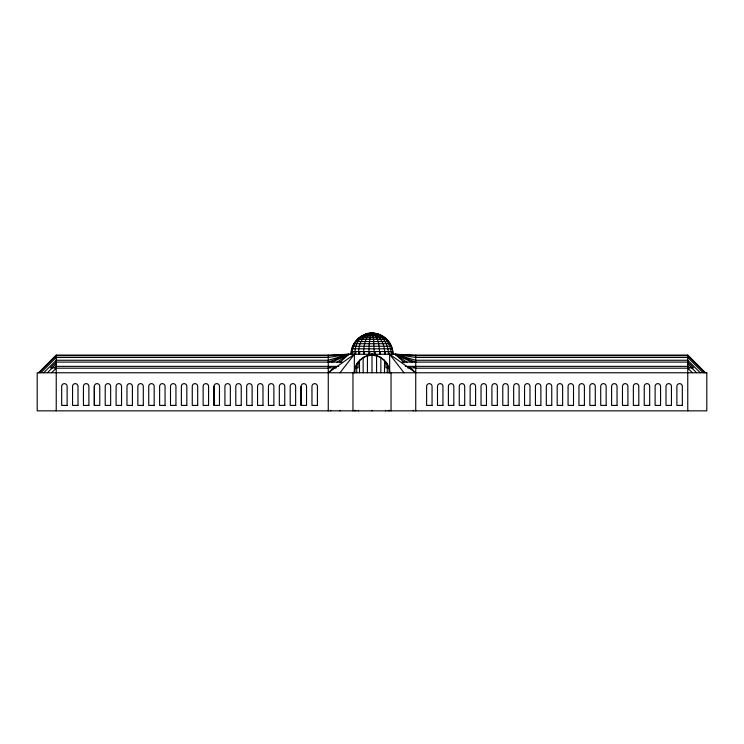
<?xml version="1.0" encoding="UTF-8"?>
<svg xmlns="http://www.w3.org/2000/svg" width="744" height="744" viewBox="0 0 744 744"><rect width="100%" height="100%" fill="white"/><g stroke="black" fill="none" stroke-linecap="round" stroke-linejoin="round"><path stroke-width="1.12" d="M94.321 405.406L94.33 386.359A2.716 2.716 0 0 1 97.055 383.634A2.716 2.716 0 0 1 99.77 386.359L99.77 405.406L94.321 405.406L94.321 386.359M214.021 405.406L214.03 386.359A2.716 2.716 0 0 1 216.746 383.634A2.716 2.716 0 0 1 219.471 386.359L219.471 405.406L214.021 405.406L214.03 386.359M301.078 405.406L301.088 386.359A2.716 2.716 0 0 1 303.812 383.644A2.716 2.716 0 0 1 306.528 386.359L306.528 405.406L301.078 405.406L301.088 386.359M334.288 367.369L328.262 372.763L354.367 354.265L354.321 372.763C354.172 362.858 362.83 355.79 372 354.265C381.17 355.79 389.828 362.858 389.679 372.763L389.633 354.265L415.738 372.763L409.712 367.369M369.712 354.265L369.749 351.54M364.355 354.265L364.486 351.54M355.678 354.265L355.818 351.54M363.481 354.265C363.844 347.225 364.281 338.976 369.796 333.87C381.57 330.978 393.232 342.575 392.99 354.265M359.519 354.265L359.733 351.54M354.962 354.265C354.023 325.9 392.404 327.751 392.869 354.265M352.675 354.265L353.009 351.54M352.312 354.265C351.224 338.455 371.665 326.318 383.885 337.655M351.131 354.265L351.838 348.806L355.028 342.249M351.01 354.265C350.815 340.808 364.393 330.476 377.431 333.87M358.599 354.265C357.799 325.295 389.93 328.151 391.325 354.265M355.586 341.524C360.096 335.098 368.792 331.833 376.408 333.87M339.962 372.763L354.367 354.265M371.405 333.87L372 333.154C382.463 333.6 388.675 344.667 388.322 354.265M38.558 372.763L56.237 355.083L328.262 355.083L348.917 354.265L395.083 354.265L415.738 355.083L687.763 355.083L705.442 372.763M39.162 372.763L56.237 355.688L328.262 355.688L348.917 354.265L339.45 362.747M40.929 372.763L56.237 357.455L328.262 357.455L348.917 354.265L336.707 362.495M43.738 372.763L56.237 360.263L328.262 360.263L348.917 354.265L331.359 362.477M47.402 372.763L56.237 363.928M54.731 367.871L56.237 366.364L338.715 366.364M51.661 372.763L56.237 368.187L328.262 368.187L330.141 366.922M374.567 333.693L372 333.154L370.391 335.981L369.21 343.709L368.829 354.265M358.599 362.719L356.692 363.928L356.692 372.763M370.084 355.474L372 354.265L380.844 357.455L380.844 372.763M361.584 359.268L359.501 360.263L359.501 372.763M368.875 355.772L372 354.265L375.125 355.772M362.337 335.981C374.995 326.523 386.024 342.249 384.481 354.265M328.262 362.096L348.917 354.265M369.852 333.628L372 333.154L373.981 333.87C379.059 339.236 379.273 347.299 379.645 354.265M367.741 333.87L372 333.154L372.837 333.87M364.039 334.921L379.961 334.921M361.5 335.981L382.5 335.981M359.333 337.655L384.667 337.655M357.157 339.338L386.843 339.338M355.483 341.524L388.517 341.524M353.819 343.709L390.182 343.709M352.768 346.258L391.232 346.258M351.726 348.806L392.274 348.806M351.363 351.54L392.637 351.54M342.203 362.096L56.237 362.096L50.471 367.871L56.237 367.871M401.797 362.096L687.763 362.096L693.529 367.871L687.763 367.871M405.285 366.364L687.763 366.364L689.269 367.871M328.253 367.871L336.39 367.871M407.61 367.871L415.747 367.871M404.55 362.747L395.083 354.265L415.738 355.688L687.763 355.688L704.838 372.763M407.293 362.495L395.083 354.265L415.738 357.455L687.763 357.455L703.071 372.763M412.641 362.477L395.083 354.265L415.738 360.263L687.763 360.263L700.262 372.763M395.083 354.265L415.738 362.096M382.416 359.268L384.499 360.263L384.499 372.763M373.99 355.39L372 354.265L363.156 357.455L363.156 372.763M373.916 355.474L372 354.265L372 372.763M385.401 362.719L387.308 363.928L387.308 372.763M413.859 366.922L415.738 368.187L687.763 368.187L692.339 372.763M687.763 363.928L696.598 372.763M372 333.154L373.618 339.338L374.288 354.265M389.633 354.265L404.038 372.763M385.001 351.54L385.401 354.265M391.353 351.54L391.688 354.265M388.749 351.54L389.038 354.265M380.37 351.54L380.519 354.265M375.171 351.54L375.227 354.265M687.763 355.083L687.763 410.846M415.738 355.083L415.738 410.846M413.301 410.307L413.301 410.846M391.037 372.763L391.037 410.846M389.679 410.307L389.679 410.846M389.075 368.187L389.075 372.763M388.322 366.364L388.322 367.871L385.913 367.871L385.913 362.096M388.322 410.307L388.322 410.846M385.597 410.307L385.597 410.846M376.576 372.763L376.576 355.688L372 355.083L367.424 355.688L367.424 372.763M372 410.307L372 410.846M358.403 410.307L358.403 410.846M358.087 362.096L358.087 367.871L355.678 367.871L355.678 366.364M355.678 410.307L355.678 410.846M354.925 368.187L354.925 372.763M354.321 410.307L354.321 410.846M352.963 372.763L352.963 410.846M339.962 410.307L339.962 410.846M330.699 410.307L330.699 410.846M328.262 355.083L328.262 410.846M56.237 355.083L56.237 410.846M706.8 372.763L37.2 372.763L37.2 410.846L706.8 410.846L706.8 372.763M67.118 405.406L61.678 405.406L61.678 386.359A2.716 2.716 0 0 1 64.403 383.634A2.716 2.716 0 0 1 67.118 386.359L67.118 405.406M77.999 405.406L72.559 405.406L72.559 386.359A2.716 2.716 0 0 1 75.284 383.634A2.716 2.716 0 0 1 77.999 386.359L77.999 405.406M88.88 405.406L83.44 405.406L83.44 386.359A2.716 2.716 0 0 1 86.165 383.634A2.716 2.716 0 0 1 88.88 386.359L88.88 405.406M110.651 405.406L105.211 405.406L105.211 386.359A2.716 2.716 0 0 1 107.936 383.634A2.716 2.716 0 0 1 110.651 386.359L110.651 405.406M121.532 405.406L116.092 405.406L116.092 386.359A2.716 2.716 0 0 1 118.817 383.634A2.716 2.716 0 0 1 121.532 386.359L121.532 405.406M132.413 405.406L126.973 405.406L126.973 386.359A2.716 2.716 0 0 1 129.698 383.634A2.716 2.716 0 0 1 132.413 386.359L132.413 405.406M143.294 405.406L137.854 405.406L137.854 386.359A2.716 2.716 0 0 1 140.579 383.634A2.716 2.716 0 0 1 143.294 386.359L143.294 405.406M154.175 405.406L148.735 405.406L148.735 386.359A2.716 2.716 0 0 1 151.46 383.634A2.716 2.716 0 0 1 154.175 386.359L154.175 405.406M165.056 405.406L159.616 405.406L159.616 386.359A2.716 2.716 0 0 1 162.341 383.634A2.716 2.716 0 0 1 165.056 386.359L165.056 405.406M175.937 405.406L170.497 405.406L170.497 386.359A2.716 2.716 0 0 1 173.222 383.634A2.716 2.716 0 0 1 175.937 386.359L175.937 405.406M186.818 405.406L181.378 405.406L181.378 386.359A2.716 2.716 0 0 1 184.094 383.634A2.716 2.716 0 0 1 186.818 386.359L186.818 405.406M197.699 405.406L192.259 405.406L192.259 386.359A2.716 2.716 0 0 1 194.975 383.634A2.716 2.716 0 0 1 197.699 386.359L197.699 405.406M208.58 405.406L203.14 405.406L203.14 386.359A2.716 2.716 0 0 1 205.856 383.634A2.716 2.716 0 0 1 208.58 386.359L208.58 405.406M230.352 405.406L224.911 405.406L224.911 386.359A2.716 2.716 0 0 1 227.627 383.634A2.716 2.716 0 0 1 230.352 386.359L230.352 405.406M241.233 405.406L235.792 405.406L235.792 386.359A2.716 2.716 0 0 1 238.508 383.634A2.716 2.716 0 0 1 241.233 386.359L241.233 405.406M252.114 405.406L246.673 405.406L246.673 386.359A2.716 2.716 0 0 1 249.389 383.634A2.716 2.716 0 0 1 252.114 386.359L252.114 405.406M262.995 405.406L257.554 405.406L257.554 386.359A2.716 2.716 0 0 1 260.27 383.634A2.716 2.716 0 0 1 262.995 386.359L262.995 405.406M273.876 405.406L268.435 405.406L268.435 386.359A2.716 2.716 0 0 1 271.151 383.634A2.716 2.716 0 0 1 273.876 386.359L273.876 405.406M284.757 405.406L279.316 405.406L279.316 386.359A2.716 2.716 0 0 1 282.032 383.634A2.716 2.716 0 0 1 284.757 386.359L284.757 405.406M295.638 405.406L290.197 405.406L290.197 386.359A2.716 2.716 0 0 1 292.913 383.634A2.716 2.716 0 0 1 295.638 386.359L295.638 405.406M317.409 405.406L311.969 405.406L311.969 386.359A2.716 2.716 0 0 1 314.693 383.644A2.716 2.716 0 0 1 317.409 386.359L317.409 405.406M432.059 405.406L426.619 405.406L426.619 386.359A2.716 2.716 0 0 1 429.344 383.634A2.716 2.716 0 0 1 432.059 386.359L432.059 405.406M442.94 405.406L437.5 405.406L437.5 386.359A2.716 2.716 0 0 1 440.225 383.634A2.716 2.716 0 0 1 442.94 386.359L442.94 405.406M453.821 405.406L448.381 405.406L448.381 386.359A2.716 2.716 0 0 1 451.106 383.634A2.716 2.716 0 0 1 453.821 386.359L453.821 405.406M464.702 405.406L459.262 405.406L459.262 386.359A2.716 2.716 0 0 1 461.987 383.634A2.716 2.716 0 0 1 464.702 386.359L464.702 405.406M475.583 405.406L470.143 405.406L470.143 386.359A2.716 2.716 0 0 1 472.868 383.634A2.716 2.716 0 0 1 475.583 386.359L475.583 405.406M486.464 405.406L481.024 405.406L481.024 386.359A2.716 2.716 0 0 1 483.749 383.634A2.716 2.716 0 0 1 486.464 386.359L486.464 405.406M497.345 405.406L491.905 405.406L491.905 386.359A2.716 2.716 0 0 1 494.63 383.634A2.716 2.716 0 0 1 497.345 386.359L497.345 405.406M508.226 405.406L502.786 405.406L502.786 386.359A2.716 2.716 0 0 1 505.511 383.634A2.716 2.716 0 0 1 508.226 386.359L508.226 405.406M519.107 405.406L513.667 405.406L513.667 386.359A2.716 2.716 0 0 1 516.383 383.634A2.716 2.716 0 0 1 519.107 386.359L519.107 405.406M529.988 405.406L524.548 405.406L524.548 386.359A2.716 2.716 0 0 1 527.264 383.634A2.716 2.716 0 0 1 529.988 386.359L529.988 405.406M540.869 405.406L535.429 405.406L535.429 386.359A2.716 2.716 0 0 1 538.144 383.634A2.716 2.716 0 0 1 540.869 386.359L540.869 405.406M551.75 405.406L546.31 405.406L546.31 386.359A2.716 2.716 0 0 1 549.026 383.634A2.716 2.716 0 0 1 551.75 386.359L551.75 405.406M562.631 405.406L557.191 405.406L557.191 386.359A2.716 2.716 0 0 1 559.906 383.634A2.716 2.716 0 0 1 562.631 386.359L562.631 405.406M573.512 405.406L568.072 405.406L568.072 386.359A2.716 2.716 0 0 1 570.788 383.634A2.716 2.716 0 0 1 573.512 386.359L573.512 405.406M584.393 405.406L578.953 405.406L578.953 386.359A2.716 2.716 0 0 1 581.669 383.634A2.716 2.716 0 0 1 584.393 386.359L584.393 405.406M595.274 405.406L589.834 405.406L589.834 386.359A2.716 2.716 0 0 1 592.549 383.634A2.716 2.716 0 0 1 595.274 386.359L595.274 405.406M606.155 405.406L600.715 405.406L600.715 386.359A2.716 2.716 0 0 1 603.431 383.634A2.716 2.716 0 0 1 606.155 386.359L606.155 405.406M617.036 405.406L611.596 405.406L611.596 386.359A2.716 2.716 0 0 1 614.312 383.634A2.716 2.716 0 0 1 617.036 386.359L617.036 405.406M627.917 405.406L622.477 405.406L622.477 386.359A2.716 2.716 0 0 1 625.192 383.634A2.716 2.716 0 0 1 627.917 386.359L627.917 405.406M638.798 405.406L633.358 405.406L633.358 386.359A2.716 2.716 0 0 1 636.074 383.634A2.716 2.716 0 0 1 638.798 386.359L638.798 405.406M649.679 405.406L644.239 405.406L644.239 386.359A2.716 2.716 0 0 1 646.955 383.634A2.716 2.716 0 0 1 649.679 386.359L649.679 405.406M660.56 405.406L655.12 405.406L655.12 386.359A2.716 2.716 0 0 1 657.836 383.634A2.716 2.716 0 0 1 660.56 386.359L660.56 405.406M671.441 405.406L666.001 405.406L666.001 386.359A2.716 2.716 0 0 1 668.716 383.634A2.716 2.716 0 0 1 671.441 386.359L671.441 405.406M682.322 405.406L676.882 405.406L676.882 386.359A2.716 2.716 0 0 1 679.598 383.634A2.716 2.716 0 0 1 682.322 386.359L682.322 405.406"/></g></svg>
